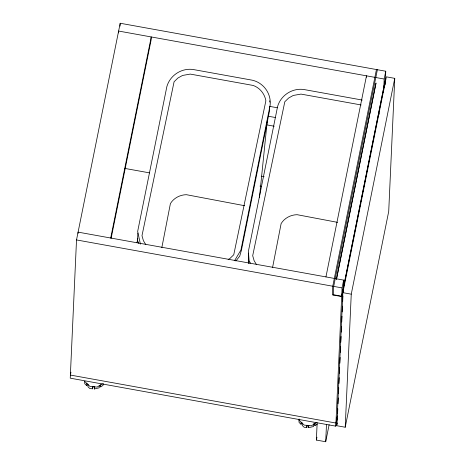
<?xml version="1.0" encoding="UTF-8"?>
<svg xmlns="http://www.w3.org/2000/svg" width="465" height="465" viewBox="0 0 465 465"><rect width="100%" height="100%" fill="white"/><g stroke="black" fill="none" stroke-linecap="round" stroke-linejoin="round"><path stroke-width="0.7" d="M385.136 84.961L385.758 71.232L120.197 23.25L76.516 239.934L70.238 378.173L335.8 426.155L337.375 418.337M78.033 233.378L78.091 232.128L343.647 280.11L343.089 292.398M84.578 381.23L84.787 383.735L86.676 385.543L86.769 383.555L88.019 384.753L87.932 386.741L89.821 388.542L92.506 388.804L92.75 386.485M92.506 388.804L92.599 386.816L94.378 386.99L94.29 388.973L99.202 387.822L99.295 385.84L100.766 384.904L100.678 386.892L102.904 385.479L103.445 383.666M118.54 32.916L118.627 31.05L384.183 79.033L383.596 92.041M120.069 26.139L120.197 23.25M298.885 419.947L299.094 422.458L300.989 424.26L301.076 422.278L302.331 423.476L302.238 425.458L304.133 427.265L306.819 427.521L307.063 425.202M306.819 427.521L306.912 425.539L308.69 425.713L308.597 427.695L313.515 426.545L313.602 424.562L315.078 423.627L314.985 425.609L317.211 424.202M329.133 424.702L325.698 441.75L316.374 440.064L317.159 422.784M325.698 441.75L326.482 424.469M333.295 295.037L333.69 286.399L377.371 69.715M335.8 426.155L342.077 287.911L343.647 280.11M342.868 292.659L336.823 425.713L345.21 427.23L388.717 211.418L394.762 78.358L386.374 76.841L342.868 292.659L351.255 294.171L345.21 427.23M337.578 413.798L337.805 408.741M338.038 403.678L338.299 397.901M338.497 393.564L338.758 387.781M338.956 383.445L339.218 377.667M339.415 373.331L339.677 367.548M339.874 363.212L340.136 357.434M340.368 352.371L340.63 346.594M340.828 342.257L341.089 336.474M341.287 332.138L341.548 326.36M341.746 322.024L342.007 316.241M342.205 311.905L342.467 306.127M342.664 301.791L342.926 296.007M366.414 77.254L366.484 75.83L325.942 276.913M269.677 106.421L269.398 111.437L241.445 250.094L239.731 256.128L235.877 261.01M259.458 197.532L267.317 120.354M94.29 388.973L94.529 386.653M308.597 427.695L308.841 425.376M161.832 247.642L170.405 203.583C173.741 198.049 180.013 194.812 186.384 194.69L244.66 205.728M272.548 267.648L281.122 223.589C284.458 218.056 290.724 214.818 297.1 214.691L337.607 222.363M70.668 373.645L70.953 372.221M110.699 238.022L151.241 36.944L151.096 40.054L111.135 238.289M137.82 233.081L137.605 240.736L138.762 243.364M136.983 242.747L137.843 238.481M248.531 253.088L248.322 260.743L249.077 263.382M248.426 263.306L248.856 261.173M376.441 69.547L332.76 286.231L332.365 294.868L341.682 296.554L385.363 79.87M336.462 279.076L375.418 85.839M375.708 84.415L375.993 82.997M336.445 279.407L375.976 83.328M384.183 79.033L385.758 71.232M385.38 79.538L341.699 296.222L333.312 294.705M316.374 440.064L316.95 437.222M351.255 294.171L394.762 78.358M337.369 415.937L335.939 423.045L70.378 375.063M337.113 424.295L337.398 422.877M234.546 260.726L240.928 250.031L270.124 105.224C271.461 93.651 263.562 82.735 252.263 80.189L193.213 69.517C181.606 67.791 170.056 75.313 166.865 86.566L137.675 231.372L140.418 244.142M343.728 284.923L344.728 283.952M86.676 385.543L88.019 384.323M300.989 424.26L302.326 423.045M102.41 383.706L97.075 387.083L89.919 386.392L84.886 381.585M316.717 422.423L311.381 425.806L304.232 425.115L299.193 420.308L299.082 418.971M228.193 259.453L229.931 258.482L233.756 254.762L265.87 100.806C264.748 93.866 259.883 87.844 253.239 85.467L190.278 74.092L182.553 75.446L177.915 78.027L174.09 81.747L141.982 235.703L143.429 240.754L145.818 244.642M362.264 100.062L303.93 89.524C292.322 87.792 280.767 95.319 277.582 106.566L248.391 251.379L249.112 260.638L250.426 263.144M361.125 104.962L300.995 94.099L293.264 95.447L288.631 98.028L284.807 101.748L252.693 255.704L254.146 260.76L256.535 264.649M270.171 106.468L277.303 107.758M268.2 116.221L275.338 117.506M266.364 124.8L274.216 126.224M261.249 176.194L264.103 176.712M259.999 186.076L261.423 186.331M124.626 168.377L149.614 172.887M76.516 239.934L342.077 287.911M313.573 423.679L314.985 425.609M99.615 385.439L100.678 386.892M378.464 112.21L379.289 114.088M269.531 100.806L269.909 102.126"/></g></svg>
